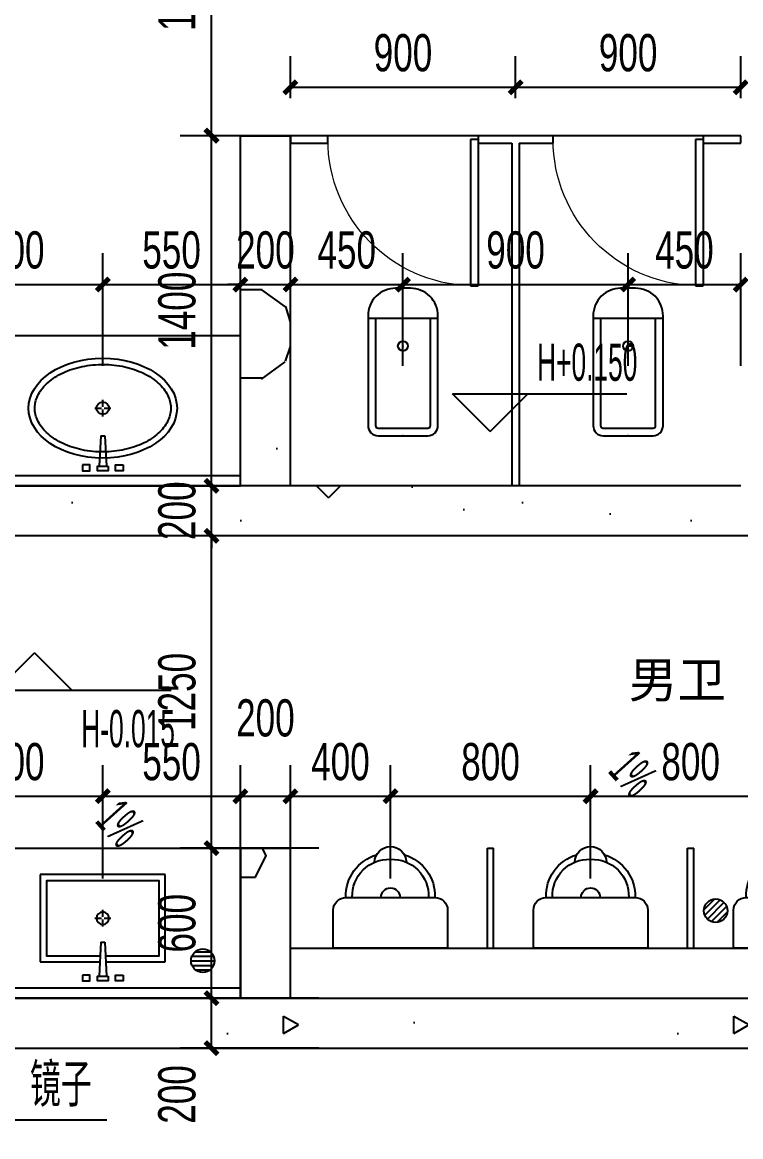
# Model space of a CAD drawing. Extents: x -26219 to 315419, y -160410 to -120810.
# Drawn here: x 280317 to 283189, y -140097 to -135640 of the extents above; entities that cross this region are included whole.
import ezdxf
from ezdxf.xclip import XClip

# ---------------------------------------------------------------- set-up
doc = ezdxf.new("R2010")
doc.units = 0
doc.header["$LTSCALE"] = 1000
doc.header["$MEASUREMENT"] = 0
doc.header["$XCLIPFRAME"] = 0
doc.linetypes.add('104-14# 核心筒$2$DOTE', pattern=[2.42, 2, -0.2, 0.02, -0.2])
for name, color, linetype in [('$0$$0$$0$A-DIM_SYMB', 3, 'Continuous'), ('$0$$0$$0$PUB_TEXT', 7, 'Continuous'), ('01-标注_尺寸', 124, 'Continuous'), ('01-标注_标高', 200, 'Continuous'), ('01-标注_符号', 200, 'Continuous'), ('02-TEXT_标注', 130, 'Continuous'), ('104-13#14# B1核心筒$0$05-填充_天正', 26, 'Continuous'), ('104-13#14# B1核心筒$0$A-E_楼梯', 171, 'Continuous'), ('104-13#14# B1核心筒$0$A_STR-砼墙', 51, 'Continuous'), ('104-14# 核心筒$0$A-I_卫-洁具', 241, 'Continuous'), ('104-14# 核心筒$0$A-I_卫-隔断', 214, 'Continuous'), ('104-14# 核心筒$0$A-TECH_水', 3, 'Continuous'), ('104-14# 核心筒$0$A_STR-砌块墙', 121, 'Continuous'), ('104-14# 核心筒$2$05-填充_天正', 26, 'Continuous'), ('104-14# 核心筒$2$A_AXIS-轴线', 36, '104-14# 核心筒$2$DOTE')]:
    doc.layers.add(name, color=color, linetype=linetype)
doc.layers.add('B1幕墙$0$04-不打印_辅助线', color=165, linetype='Continuous', plot=False)
doc.styles.add('_TCH_DIM', font='ros.shx', dxfattribs={"width": 0.75, "bigfont": 'jd.shx'})
doc.styles.add('_TCH_DIM_T3', font='ros.shx', dxfattribs={"width": 0.705882, "bigfont": 'jd.shx'})
doc.styles.get("Standard").update_dxf_attribs({"font": 'STXIHEI_0.TTF'})
doc.dimstyles.new('_TCH_ARCH&&50', dxfattribs={"dimtxt": 148.75, "dimasz": 50, "dimexe": 125, "dimexo": 150, "dimgap": 63.125, "dimtad": 1, "dimdec": 0, "dimzin": 0, "dimdsep": 46, "dimtxsty": '_TCH_DIM_T3', "dimblk": 'ARCHTICK', "dimcen": 0.09, "dimclrt": 7, "dimazin": 2, "dimtfac": 1, "dimtdec": 0, "dimtix": 1, "dimtmove": 2, "dimatfit": 3, "dimfxl": 0, "dimtolj": 1, "dimtzin": 0, "dimarcsym": 0})
pattern_1 = [(0, (531, -549), (900, 1800), [0, -1800]), (0, (-522, -792), (900, 1800), [0, -1800]), (0, (63, -810), (900, 1800), [0, -1800]), (0, (702, -279), (900, 1800), [0, -1800]), (0, (-45, -900), (900, 1800), [0, -1800]), (0, (882, 855), (900, 1800), [0, -1800]), (0, (333, 711), (900, 1800), [0, -1800]), (0, (621, 486), (900, 1800), [0, -1800]), (0, (-846, 450), (900, 1800), [0, -1800]), (0, (36, 369), (900, 1800), [0, -1800]), (0, (-306, -90), (900, 1800), [0, -1800]), (0, (-288, -765), (900, 1800), [0, -1800]), (0, (387, -837), (900, 1800), [0, -1800]), (0, (882, -45), (900, 1800), [0, -1800]), (0, (-801, -324), (900, 1800), [0, -1800]), (0, (-648, -18), (900, 1800), [0, -1800]), (0, (54, -144), (900, 1800), [0, -1800]), (0, (-198, -405), (900, 1800), [0, -1800]), (0, (-342, 189), (900, 1800), [0, -1800]), (0, (-117, 864), (900, 1800), [0, -1800]), (0, (-729, -702), (900, 1800), [0, -1800]), (0, (261, 495), (900, 1800), [0, -1800]), (0, (-576, 522), (900, 1800), [0, -1800]), (0, (-720, 756), (900, 1800), [0, -1800]), (130.60129, (771.43, 291.43), (-4499.99995, 5400.00002), [79.025, -33111.333]), (18.43495, (642.86, 325.71), (4500, 1800), [81.316, -11302.884]), (90, (642.9, 248.6), (900, 1800), [77.143, -3522.857]), (161.56505, (720, 222.86), (-4500, 1799.9999), [81.316, -11302.884]), (53.1301, (720, 222.86), (900, 1800), [85.714, -8914.285]), (135, (788.6, -694.3), (-900, 1800), [72.73, -5018.438]), (45, (685.7, -694.3), (900, 1800), [72.73, -5018.438]), (135, (737.14, -745.7), (-900, 1800), [72.73, -5018.438]), (45, (737.14, -745.7), (900, 1800), [72.73, -5018.438]), (116.565, (-77.1, 514.3), (-0.0002, 3600), [95.831, -1916.63]), (180, (-120, 600), (-900, 1800), [102.857, -1697.143]), (63.435, (-265.7, 514.3), (8e-06, 3600), [95.831, -1916.63]), (116.565, (-222.9, 428.6), (-0.0002, 3600), [95.831, -1916.63]), (0, (-222.9, 428.6), (900, 1800), [102.857, -1697.143]), (63.435, (-120, 428.6), (8e-06, 3600), [95.831, -1916.63]), (107.10273, (600, -94.286), (-2699.999897, 9000.000015), [116.584, -48848.707]), (143.97263, (565.71, 17.14), (-17099.99978, 12599.99999), [116.584, -24366.06]), (180, (471.4, 85.7), (-900, 1800), [111.43, -1688.57]), (36.02737, (265.71, 17.14), (17099.99987, 12599.99986), [116.584, -24366.06]), (71.56505, (231.43, -85.7), (2700, 9000), [108.42, -11275.778]), (107.10273, (265.714, -197.14), (-2699.999897, 9000.000015), [116.584, -48848.707]), (143.97263, (360, -265.71), (-17099.99978, 12599.99999), [116.584, -24366.06]), (0, (360, -265.7), (900, 1800), [111.43, -1688.57]), (36.02737, (471.43, -265.71), (17099.99987, 12599.99986), [116.584, -24366.06]), (71.56505, (565.71, -197.14), (2700, 9000), [108.42, -11275.778]), (150.25512, (617.14, 745.71), (-2700, 1800), [69.105, -14442.96]), (90, (557.1, 711.4), (900, 1800), [68.57, -3531.428]), (29.74488, (557.14, 711.43), (2700, 1800), [69.105, -14442.96]), (116.565, (197.1, -531.4), (-0.0002, 3600), [95.831, -1916.63]), (168.69007, (154.29, -445.71), (-8100, 1799.99995), [87.412, -18269.056]), (41.185925, (0, -488.57), (22499.999864, 19799.99983), [91.116, -38177.406]), (90, (0, -574.3), (900, 1800), [85.714, -3514.285]), (138.81407, (68.57, -634.286), (-22499.9996, 19800.000126), [91.116, -38177.406]), (16.69924, (68.57, -634.286), (29699.999777, 8999.999906), [89.488, -37495.613]), (60.9454, (154.29, -608.57), (900, 1799.999984), [88.248, -36976.018]), (109.98311, (-557.14, 222.86), (-4500.000017, 12599.999967), [100.326, -42036.592]), (155.556045, (-591.43, 317.14), (-11700.000045, 5399.99989), [103.57, -43395.394]), (24.443955, (-780, 317.14), (11700.000006, 5399.999974), [103.57, -43395.394]), (70.01689, (-814.286, 222.86), (4500.000014, 12599.99997), [100.326, -42036.592]), (109.98311, (-780, 128.57), (-4500.000017, 12599.999967), [100.326, -42036.592]), (160.0169, (-685.71, 94.29), (-4500, 1799.99992), [100.326, -20968.132]), (19.9831, (-685.71, 94.29), (4499.99998, 1800), [100.326, -20968.132]), (70.01689, (-591.43, 128.57), (4500.000014, 12599.99997), [100.326, -42036.592]), (122.00538, (111.43, 60), (-900.00012, 1799.9999), [80.863, -16900.302]), (18.43495, (-8.57, 102.86), (4500, 1800), [81.316, -11302.884]), (90, (-8.6, 25.7), (900, 1800), [77.143, -3522.857]), (161.56505, (68.57, 0), (-4500, 1799.9999), [81.316, -11302.884]), (54.46232, (68.57, 0), (6299.99999, 8999.99999), [73.734, -30894.635]), (116.565, (-411.4, -377.1), (-0.0002, 3600), [95.831, -1916.63]), (180, (-454.3, -291.4), (-900, 1800), [94.286, -1705.714]), (59.03624, (-600, -377.14), (900, 1800), [99.96, -20891.466]), (120.96376, (-548.57, -462.86), (-900.00012, 1799.99992), [99.96, -20891.466]), (0, (-548.6, -462.9), (900, 1800), [94.286, -1705.714]), (63.435, (-454.3, -462.9), (8e-06, 3600), [95.831, -1916.63])]

# ---------------------------------------------------------------- blocks, each defined once
blk = doc.blocks.new('B1幕墙')
at = {"layer": 'B1幕墙$0$04-不打印_辅助线'}
blk.add_lwpolyline([(-19723.4, 110825.4), (-17951.5, 111952.4), (-14731.3, 106889.8), (-10015.2, 109889.5), (-6726.5, 109889.5), (-6726.5, 107689.5), (-6591.5, 107689.5), (-6591.5, 96729.1), (-3286.4, 91533.1), (-3400.3, 91460.7), (-609.5, 87073), (-44109.9, 59403.8), (-49479.8, 60532), (-116340.3, 165647.4), (-95570, 173811.9), (-95423.7, 173439.7), (-115742.4, 165452.7), (-49232.7, 60888.9), (-44187.1, 59828.8), (-1077.3, 87249.5), (-3868.2, 91637.2), (-3501.1, 91870.6)], dxfattribs=at)
blk = doc.blocks.new('104-13#14# B1核心筒')
at = {"layer": '104-13#14# B1核心筒$0$05-填充_天正', "linetype": 'Continuous'}
h = blk.add_hatch(dxfattribs=at)
h.set_pattern_fill('钢筋混凝土', color=256, scale=150, style=0)
h.set_pattern_definition([(45, (0, 0), (-265.16504, 265.16504), []), (50, (0, 0), (1075.8903, -94.1282), [112.5, -1237.5]), (355, (0, 0), (-208.127, 1128.288), [90, -990]), (100.4514, (89.7, -7.8), (867.764, 1034.1593), [95.61, -1051.713]), (46.1842, (0, 300), (1600.862, -248.2785), [168.75, -1856.25]), (96.6356, (133.4, 279.3), (1401.994, 1461.177), [143.415, -1577.57]), (351.1842, (0, 300), (1401.993, 1461.178), [135, -1485]), (21, (150, 225), (895.3606, -603.9283), [112.5, -1237.5]), (326, (150, 225), (364.973, 1087.725), [90, -990]), (71.4514, (224.6, 174.7), (1260.334, 483.796), [95.61, -1051.713]), (37.5, (0, 0), (18.2398, 499.3408), [0, -978, 0, -1005, 0, -993.75]), (7.5, (0, 0), (394.6043, 591.6176), [0, -573, 0, -955.5, 0, -378.75]), (327.5, (-334.5, 0), (800.73365, -33.8323), [0, -375, 0, -1170, 0, -1552.5]), (317.5, (-484.5, 0), (874.7793, 150.1575), [0, -487.5, 0, -777, 0, -1102.5])])
h.paths.add_polyline_path([(203250, -1200), (203250, -800), (170650, -800), (170650, -1200)])
at = {"layer": '104-13#14# B1核心筒$0$A_STR-砼墙', "linetype": 'Continuous'}
for p, q in [((203250, -800), (170650, -800)), ((203250, -1200), (170650, -1200))]:
    blk.add_line(p, q, dxfattribs=at)
at = {"layer": '104-13#14# B1核心筒$0$A-E_楼梯', "rotation": 57.54087654752239}
blk.add_blockref('B1幕墙', (289197.1, 8062.4), dxfattribs=at)
blk = doc.blocks.new('104-14# 核心筒$0$jhat')
for p, q in [((-395, -250), (-395, 250)), ((-395, 250), (-45, 250)), ((-45, 250), (-45, 11.7)), ((-220, 32.3), (-220, 5)), ((-124.8, 8), (11.7, 14.4)), ((-124.8, 8), (-124.8, -8)), ((11.7, 14.4), (11.7, -14.4)), ((-225, 0), (-253.8, 0)), ((-220, -5), (-220, -32.8)), ((-186.7, 0), (-215, 0)), ((-124.8, -8), (11.7, -14.4)), ((-45, -12.4), (-45, -250)), ((-45, -250), (-395, -250))]:
    blk.add_line(p, q)
at = {"color": 8}
blk.add_lwpolyline([(-70, -11.1), (-70, -225), (-370, -225), (-370, 225), (-70, 225), (-70, 10.6)], dxfattribs=at)
for points in [[(7.2, 81.4), (30, 81.4), (30, 51.4), (7.2, 51.4)], [(11.7, -21.4), (30, -21.4), (30, 21.4), (11.7, 21.4)], [(7.2, -81.4), (30, -81.4), (30, -51.4), (7.2, -51.4)]]:
    blk.add_lwpolyline(points, close=True)
at = {"ltscale": 1000, "const_width": 0.84}
blk.add_lwpolyline([(-219.6, 0.1, 1), (-220.4, 0.1, 1)], format="xyb", close=True, dxfattribs=at)
blk.add_circle((-220, 0), 25.2)
blk = doc.blocks.new('104-14# 核心筒$0$$lvtry$00000200')
at = {"color": 0}
for p, q in [((-109.8, -40, 0), (-109.8, -469.7, 0)), ((99.8, -30, 0), (-99.8, -30, 0)), ((109.8, -469.7, 0), (109.8, -40, 0))]:
    blk.add_line(p, q, dxfattribs=at)
at = {"color": 0, "elevation": 0}
blk.add_lwpolyline([(99.8, 0), (-99.8, 0, 0.414214), (-139.8, -40), (-139.8, -479.7, 0.414214), (-29.8, -589.7), (29.8, -589.7, 0.414214), (139.8, -479.7), (139.8, -40, 0.414214)], format="xyb", close=True, dxfattribs=at)
blk.add_lwpolyline([(139.8, -469.7), (-139.8, -469.7)], dxfattribs=at)
at = {"color": 0}
blk.add_circle((0, -358.6, 0), 20, dxfattribs=at)
for centre, start, end in [((-99.8, -40, 0), 90, 180), ((99.8, -40, 0), 0, 90)]:
    blk.add_arc(centre, 10, start, end, dxfattribs=at)
for p in [(0, 0), (0, -358.6, 0)]:
    blk.add_point(p, dxfattribs=at)
blk = doc.blocks.new('104-14# 核心筒$0$hgfasg')
at = {"yscale": -1}
blk.add_blockref('104-14# 核心筒$0$$lvtry$00000200', (0, 200), dxfattribs=at)
blk = doc.blocks.new('104-14# 核心筒$0$A-toilet-F2$0$A-toilet-F3$0$xb')
for p, q in [((177.8, 203.2), (-177.8, 203.2)), ((-228.6, 152.4), (-228.6, 0)), ((228.6, 0), (228.6, 152.4)), ((-228.6, 0), (228.6, 0))]:
    blk.add_line(p, q)
for centre, radius, start, end in [((0, 342.9), 63.5, 1.0707, 178.9293), ((-6.3, 209.5), 171.6, 106.6069, 182.1211), ((6.4, 209.5), 171.6, 357.8789, 73.3931), ((-6.3, 209.5), 146.2, 87.8789, 182.1211), ((6.4, 209.5), 146.2, 357.8789, 92.1211), ((0, 203.2), 38.1, 0, 180), ((-177.8, 152.4), 50.8, 90, 180), ((177.8, 152.4), 50.8, 0, 90)]:
    blk.add_arc(centre, radius, start, end)
blk = doc.blocks.new('104-14# 核心筒$0$meae')
for p, q in [((-215, 0), (-243.8, 0)), ((-210, 5), (-210, 32.8)), ((-176.7, 0), (-205, 0)), ((-99.5, 8), (21.7, 14.4)), ((-99.5, -8), (-99.5, 8)), ((21.7, -14.4), (21.7, 14.4)), ((-210, -32.3), (-210, -5)), ((-99.5, -8), (21.7, -14.4))]:
    blk.add_line(p, q)
for points in [[(17.2, 81.4), (40, 81.4), (40, 51.4), (17.2, 51.4)], [(21.7, 21.4), (40, 21.4), (40, -21.4), (21.7, -21.4)], [(17.2, -81.4), (40, -81.4), (40, -51.4), (17.2, -51.4)]]:
    blk.add_lwpolyline(points, close=True)
at = {"const_width": 0.84}
blk.add_lwpolyline([(-209.6, -0.1, -1), (-210.4, -0.1, -1)], format="xyb", close=True, dxfattribs=at)
blk.add_circle((-210, 0), 25.2)
blk.add_ellipse((-210, 0), major_axis=(0, -296.8), ratio=0.673766)
at = {"color": 8}
blk.add_open_spline([(-210, -271.8), (-201.6, -271.8), (-193.3, -270.9), (-176.6, -267), (-168.2, -264.1), (-151.7, -256.3), (-143.6, -251.4), (-127.7, -239.7), (-119.9, -232.8), (-105, -217.1), (-97.9, -208.3), (-84.5, -189), (-78.3, -178.5), (-66.9, -156.1), (-61.7, -144.2), (-52.7, -119.1), (-48.8, -106), (-42.4, -79), (-39.9, -65.1), (-36.4, -36.9), (-35.4, -22.5), (-34.8, 6.2), (-35.3, 20.7), (-37.7, 49.2), (-39.6, 63.3), (-45, 90.9), (-48.3, 104.3), (-56.4, 130.2), (-61.1, 142.6), (-71.6, 166.1), (-77.5, 177.1), (-90.2, 197.7), (-97, 207.1), (-111.4, 224.2), (-118.9, 231.8), (-134.5, 245.1), (-142.5, 250.8), (-158.9, 260.1), (-167.2, 263.7), (-183.8, 269), (-192.2, 270.7), (-208.9, 272.2), (-217.3, 271.9), (-234, 269.5), (-242.4, 267.4), (-259, 261.1), (-267.2, 256.9), (-283.4, 246.7), (-291.3, 240.5), (-306.7, 226.3), (-314.1, 218.2), (-328.1, 200.2), (-334.7, 190.4), (-346.9, 169), (-352.4, 157.6), (-362.4, 133.5), (-366.8, 120.8), (-374.2, 94.4), (-377.2, 80.8), (-381.8, 52.9), (-383.4, 38.7), (-385.1, 10.1), (-385.2, -4.4), (-383.9, -33.1), (-382.5, -47.4), (-378.3, -75.4), (-375.4, -89.1), (-368.4, -115.7), (-364.2, -128.5), (-354.5, -153), (-349.1, -164.6), (-337.2, -186.3), (-330.7, -196.4), (-316.9, -214.8), (-309.6, -223.2), (-294.4, -237.9), (-286.5, -244.3), (-270.4, -255.1), (-262.2, -259.5), (-245.6, -266.3), (-237.3, -268.8), (-222.6, -271.3), (-216.3, -271.8), (-210, -271.8)], degree=3, knots=[0, 0, 0, 0, 0.154173, 0.154173, 0.308346, 0.308346, 0.462518, 0.462518, 0.616691, 0.616691, 0.770864, 0.770864, 0.925037, 0.925037, 1.07921, 1.07921, 1.233382, 1.233382, 1.387555, 1.387555, 1.541728, 1.541728, 1.695901, 1.695901, 1.850074, 1.850074, 2.004247, 2.004247, 2.158419, 2.158419, 2.312592, 2.312592, 2.466765, 2.466765, 2.620938, 2.620938, 2.775111, 2.775111, 2.929283, 2.929283, 3.083456, 3.083456, 3.237629, 3.237629, 3.391802, 3.391802, 3.545975, 3.545975, 3.700147, 3.700147, 3.85432, 3.85432, 4.008493, 4.008493, 4.162666, 4.162666, 4.316839, 4.316839, 4.471011, 4.471011, 4.625184, 4.625184, 4.779357, 4.779357, 4.93353, 4.93353, 5.087703, 5.087703, 5.241876, 5.241876, 5.396048, 5.396048, 5.550221, 5.550221, 5.704394, 5.704394, 5.858567, 5.858567, 6.01274, 6.01274, 6.166912, 6.166912, 6.283185, 6.283185, 6.283185, 6.283185], dxfattribs=at)
blk = doc.blocks.new('104-14# 核心筒$0$A$C0B6E3E5F')
at = {"layer": '104-14# 核心筒$0$A-I_卫-隔断'}
for p, q in [((-12.5, 0), (-12.5, 400)), ((-12.5, 400), (12.5, 400)), ((12.5, 0), (12.5, 400)), ((-12.5, 0), (12.5, 0))]:
    blk.add_line(p, q, dxfattribs=at)
blk = doc.blocks.new('104-14# 核心筒$0$$DorLib2D$00000001')
for p, q in [((0.45, 0.975), (0.5, 0.975)), ((0.45, 0), (0.45, 0.975)), ((0.5, 0), (0.5, 0.975)), ((0.5, 0), (0.45, 0))]:
    blk.add_line(p, q)
at = {"lineweight": 13}
blk.add_arc((0.475, 0), 0.975, 91.46928, 180, dxfattribs=at)
blk = doc.blocks.new('104-14# 核心筒$0$$TwtSys$00000141')
for p, q in [((-94.2, 7.7), (-10.1, 91.8)), ((-94.2, 7.7), (-10.1, 91.8)), ((-87.2, -35.1), (35.1, 87.2)), ((-87.2, -35.1), (35.1, 87.2)), ((-66.5, -66.5), (66.5, 66.5)), ((-66.5, -66.5), (66.5, 66.5)), ((-32.4, -87.1), (87.6, 32.9)), ((-32.4, -87.1), (87.6, 32.9)), ((11.4, -92.3), (92.3, -11.4)), ((11.4, -92.3), (92.3, -11.4))]:
    blk.add_line(p, q)
blk.add_circle((0, 0), 94)
blk.add_circle((0, 0), 94)
blk = doc.blocks.new('104-14# 核心筒')
at = {"layer": '104-14# 核心筒$2$05-填充_天正'}
h = blk.add_hatch(dxfattribs=at)
h.set_pattern_fill('加气混凝土', color=256, scale=150, style=0)
h.set_pattern_definition(pattern_1)
h.paths.add_polyline_path([(37500, 98783.3), (37600, 98850), (37600, 100250), (37400, 100250), (37400, 98850)])
h = blk.add_hatch(dxfattribs=at)
h.set_pattern_fill('加气混凝土', color=256, scale=150, style=0)
h.set_pattern_definition(pattern_1)
h.paths.add_polyline_path([(37500, 98783.3), (37400, 98850), (35600, 98850), (35533.3, 98750), (35600, 98650), (37500, 98650)])
h = blk.add_hatch(dxfattribs=at)
h.set_pattern_fill('加气混凝土', color=256, scale=150, style=0)
h.set_pattern_definition(pattern_1)
h.paths.add_polyline_path([(39600, 98650), (39400, 98850), (37600, 98850), (37500, 98783.3), (37500, 98650)])
h = blk.add_hatch(dxfattribs=at)
h.set_pattern_fill('加气混凝土', color=256, scale=150, style=0)
h.set_pattern_definition(pattern_1)
h.paths.add_polyline_path([(37500, 96733.3), (37600, 96800), (37600, 97400), (37400, 97400), (37400, 96800)])
h = blk.add_hatch(dxfattribs=at)
h.set_pattern_fill('加气混凝土', color=256, scale=150, style=0)
h.set_pattern_definition(pattern_1)
h.paths.add_polyline_path([(35600, 96800), (35400, 96600), (37500, 96600), (37500, 96733.3), (37400, 96800)])
h = blk.add_hatch(dxfattribs=at)
h.set_pattern_fill('加气混凝土', color=256, scale=150, style=0)
h.set_pattern_definition(pattern_1)
h.paths.add_polyline_path([(41050, 96600), (41050, 96800), (37600, 96800), (37500, 96733.3), (37500, 96600)])
at = {"layer": '104-14# 核心筒$0$A-I_卫-洁具', "ltscale": 0.1}
blk.add_line((37600, 97000), (41050, 97000), dxfattribs=at)
for points in [[(35600, 98850), (37400, 98850), (37400, 99450), (35600, 99450)], [(35600, 98850), (37400, 98850), (37400, 98890), (35600, 98890)], [(37400, 96800), (35600, 96800), (35600, 97400), (37400, 97400)], [(35600, 96800), (37400, 96800), (37400, 96840), (35600, 96840)]]:
    blk.add_lwpolyline(points, close=True, dxfattribs=at)
at = {"layer": '104-14# 核心筒$0$A-I_卫-隔断'}
for p, q in [((37750, 100250), (37600, 100250)), ((37600, 100250), (37600, 100220)), ((38350, 100250), (37750, 100250)), ((37750, 100220), (37750, 100250)), ((38500, 100250), (38350, 100250)), ((38350, 100250), (38350, 100220)), ((38650, 100250), (38500, 100250)), ((39250, 100250), (38650, 100250)), ((38650, 100220), (38650, 100250)), ((39400, 100250), (39250, 100250)), ((39250, 100250), (39250, 100220)), ((39400, 100220), (39400, 100250)), ((37600, 100220), (37750, 100220)), ((38350, 100220), (38485, 100220)), ((38485, 100220), (38485, 98850)), ((38515, 100220), (38650, 100220)), ((38515, 100220), (38515, 98850)), ((39250, 100220), (39400, 100220)), ((38515, 98850), (38485, 98850))]:
    blk.add_line(p, q, dxfattribs=at)
at = {"layer": '104-14# 核心筒$0$A_STR-砌块墙'}
for p, q in [((37400, 98850), (37400, 100250)), ((37400, 100250), (37600, 100250)), ((37600, 98850), (37600, 100250)), ((37400, 98850), (35600, 98850)), ((39400, 98850), (37600, 98850)), ((37500, 98650), (35600, 98650)), ((39600, 98650), (37500, 98650)), ((37400, 96800), (37400, 97400)), ((37400, 97400), (37600, 97400)), ((37600, 96800), (37600, 97400)), ((35600, 96800), (37400, 96800)), ((37600, 96800), (41050, 96800)), ((35400, 96600), (37500, 96600)), ((37500, 96600), (41050, 96600))]:
    blk.add_line(p, q, dxfattribs=at)
at = {"layer": '104-14# 核心筒$2$A_AXIS-轴线'}
blk.add_line((-9370.1, 96800), (120259.9, 96800), dxfattribs=at)
for p in [(38400, 97000), (39200, 97000)]:
    blk.add_blockref('104-14# 核心筒$0$A$C0B6E3E5F', p)
at = {"layer": '104-14# 核心筒$0$A-I_卫-洁具', "ltscale": 0.1, "xscale": -1}
for name, p in [('104-14# 核心筒$0$hgfasg', (38050, 98850)), ('104-14# 核心筒$0$hgfasg', (38950, 98850)), ('104-14# 核心筒$0$A-toilet-F2$0$A-toilet-F3$0$xb', (38000, 97000)), ('104-14# 核心筒$0$A-toilet-F2$0$A-toilet-F3$0$xb', (38800, 97000)), ('104-14# 核心筒$0$A-toilet-F2$0$A-toilet-F3$0$xb', (39600, 97000))]:
    blk.add_blockref(name, p, dxfattribs=at)
at = {"layer": '104-14# 核心筒$0$A-I_卫-洁具', "ltscale": 0.1, "rotation": 270}
blk.add_blockref('104-14# 核心筒$0$meae', (36850, 98950), dxfattribs=at)
at = {"layer": '104-14# 核心筒$0$A-I_卫-洁具', "ltscale": 0.1, "xscale": -1, "rotation": 90}
blk.add_blockref('104-14# 核心筒$0$jhat', (36850, 96900), dxfattribs=at)
at = {"layer": '104-14# 核心筒$0$A-I_卫-隔断', "xscale": -600, "yscale": 600, "zscale": 30, "rotation": 180}
for p in [(38050, 100235), (38950, 100235)]:
    blk.add_blockref('104-14# 核心筒$0$$DorLib2D$00000001', p, dxfattribs=at)
at = {"layer": '104-14# 核心筒$0$A-TECH_水', "xscale": 0.5, "yscale": 0.5, "zscale": 0.5}
blk.add_blockref('104-14# 核心筒$0$$TwtSys$00000141', (39300, 97150), dxfattribs=at)
at = {"layer": '104-14# 核心筒$0$A-TECH_水', "xscale": 0.5, "yscale": 0.5, "zscale": 0.5, "rotation": 315}
blk.add_blockref('104-14# 核心筒$0$$TwtSys$00000141', (37249.8, 96950), dxfattribs=at)
blk = doc.blocks.new('_ArchTick')
at = {"color": 0, "linetype": 'ByBlock', "const_width": 0.4}
blk.add_lwpolyline([(-0.5, -0.5), (0.5, 0.5)], dxfattribs=at)
blk = doc.blocks.new('*D1601')
at = {"layer": '01-标注_尺寸', "color": 0, "lineweight": -2, "transparency": 16777216}
for p, q in [((279938.7, -137014), (279938.7, -136563.9)), ((280638.7, -137014), (280638.7, -136563.9)), ((279938.7, -136688.9), (280638.7, -136688.9))]:
    blk.add_line(p, q, dxfattribs=at)
at = {"layer": 'Defpoints', "color": 0, "transparency": 16777216}
for p in [(280638.7, -136688.9), (279938.7, -137164), (280638.7, -137164)]:
    blk.add_point(p, dxfattribs=at)
at = {"layer": '01-标注_尺寸', "color": 0, "lineweight": -2, "transparency": 16777216, "xscale": 50, "yscale": 50, "zscale": 50, "rotation": 180}
blk.add_blockref('_ArchTick', (279938.7, -136688.9), dxfattribs=at)
at = {"layer": '01-标注_尺寸', "color": 0, "lineweight": -2, "transparency": 16777216, "xscale": 50, "yscale": 50, "zscale": 50}
blk.add_blockref('_ArchTick', (280638.7, -136688.9), dxfattribs=at)
at = {"layer": '01-标注_尺寸', "color": 7, "transparency": 16777216, "insert": (280288.7, -136551.4), "char_height": 148.75, "attachment_point": 5, "style": '_TCH_DIM_T3'}
blk.add_mtext('\\A1;700', dxfattribs=at)
blk = doc.blocks.new('*D1602')
at = {"layer": '01-标注_尺寸', "color": 0, "lineweight": -2, "transparency": 16777216}
for p, q in [((280638.7, -137014), (280638.7, -136563.9)), ((281188.7, -137014), (281188.7, -136563.9)), ((280638.7, -136688.9), (281188.7, -136688.9))]:
    blk.add_line(p, q, dxfattribs=at)
at = {"layer": 'Defpoints', "color": 0, "transparency": 16777216}
for p in [(281188.7, -136688.9), (280638.7, -137164), (281188.7, -137164)]:
    blk.add_point(p, dxfattribs=at)
at = {"layer": '01-标注_尺寸', "color": 0, "lineweight": -2, "transparency": 16777216, "xscale": 50, "yscale": 50, "zscale": 50, "rotation": 180}
blk.add_blockref('_ArchTick', (280638.7, -136688.9), dxfattribs=at)
at = {"layer": '01-标注_尺寸', "color": 0, "lineweight": -2, "transparency": 16777216, "xscale": 50, "yscale": 50, "zscale": 50}
blk.add_blockref('_ArchTick', (281188.7, -136688.9), dxfattribs=at)
at = {"layer": '01-标注_尺寸', "color": 7, "transparency": 16777216, "insert": (280913.7, -136551.4), "char_height": 148.75, "attachment_point": 5, "style": '_TCH_DIM_T3'}
blk.add_mtext('\\A1;550', dxfattribs=at)
blk = doc.blocks.new('*D1603')
at = {"layer": '01-标注_尺寸', "color": 0, "lineweight": -2, "transparency": 16777216}
for p, q in [((281188.7, -137014), (281188.7, -136563.9)), ((281388.7, -137014), (281388.7, -136563.9)), ((281188.7, -136688.9), (281138.7, -136688.9)), ((281188.7, -136688.9), (281388.7, -136688.9)), ((281388.7, -136688.9), (281438.7, -136688.9))]:
    blk.add_line(p, q, dxfattribs=at)
at = {"layer": 'Defpoints', "color": 0, "transparency": 16777216}
for p in [(281388.7, -136688.9), (281188.7, -137164), (281388.7, -137164)]:
    blk.add_point(p, dxfattribs=at)
at = {"layer": '01-标注_尺寸', "color": 0, "lineweight": -2, "transparency": 16777216, "xscale": 50, "yscale": 50, "zscale": 50}
blk.add_blockref('_ArchTick', (281188.7, -136688.9), dxfattribs=at)
at = {"layer": '01-标注_尺寸', "color": 0, "lineweight": -2, "transparency": 16777216, "xscale": 50, "yscale": 50, "zscale": 50, "rotation": 180}
blk.add_blockref('_ArchTick', (281388.7, -136688.9), dxfattribs=at)
at = {"layer": '01-标注_尺寸', "color": 7, "transparency": 16777216, "insert": (281288.7, -136551.4), "char_height": 148.75, "attachment_point": 5, "style": '_TCH_DIM_T3'}
blk.add_mtext('\\A1;200', dxfattribs=at)
blk = doc.blocks.new('*D1604')
at = {"layer": '01-标注_尺寸', "color": 0, "lineweight": -2, "transparency": 16777216}
for p, q in [((281388.7, -137014), (281388.7, -136563.9)), ((281838.7, -137014), (281838.7, -136563.9)), ((281388.7, -136688.9), (281838.7, -136688.9))]:
    blk.add_line(p, q, dxfattribs=at)
at = {"layer": 'Defpoints', "color": 0, "transparency": 16777216}
for p in [(281838.7, -136688.9), (281388.7, -137164), (281838.7, -137164)]:
    blk.add_point(p, dxfattribs=at)
at = {"layer": '01-标注_尺寸', "color": 0, "lineweight": -2, "transparency": 16777216, "xscale": 50, "yscale": 50, "zscale": 50, "rotation": 180}
blk.add_blockref('_ArchTick', (281388.7, -136688.9), dxfattribs=at)
at = {"layer": '01-标注_尺寸', "color": 0, "lineweight": -2, "transparency": 16777216, "xscale": 50, "yscale": 50, "zscale": 50}
blk.add_blockref('_ArchTick', (281838.7, -136688.9), dxfattribs=at)
at = {"layer": '01-标注_尺寸', "color": 7, "transparency": 16777216, "insert": (281613.7, -136551.4), "char_height": 148.75, "attachment_point": 5, "style": '_TCH_DIM_T3'}
blk.add_mtext('\\A1;450', dxfattribs=at)
blk = doc.blocks.new('*D1605')
at = {"layer": '01-标注_尺寸', "color": 0, "lineweight": -2, "transparency": 16777216}
for p, q in [((281838.7, -137014), (281838.7, -136563.9)), ((282738.7, -137014), (282738.7, -136563.9)), ((281838.7, -136688.9), (282738.7, -136688.9))]:
    blk.add_line(p, q, dxfattribs=at)
at = {"layer": 'Defpoints', "color": 0, "transparency": 16777216}
for p in [(282738.7, -136688.9), (281838.7, -137164), (282738.7, -137164)]:
    blk.add_point(p, dxfattribs=at)
at = {"layer": '01-标注_尺寸', "color": 0, "lineweight": -2, "transparency": 16777216, "xscale": 50, "yscale": 50, "zscale": 50, "rotation": 180}
blk.add_blockref('_ArchTick', (281838.7, -136688.9), dxfattribs=at)
at = {"layer": '01-标注_尺寸', "color": 0, "lineweight": -2, "transparency": 16777216, "xscale": 50, "yscale": 50, "zscale": 50}
blk.add_blockref('_ArchTick', (282738.7, -136688.9), dxfattribs=at)
at = {"layer": '01-标注_尺寸', "color": 7, "transparency": 16777216, "insert": (282288.7, -136551.4), "char_height": 148.75, "attachment_point": 5, "style": '_TCH_DIM_T3'}
blk.add_mtext('\\A1;900', dxfattribs=at)
blk = doc.blocks.new('*D1606')
at = {"layer": '01-标注_尺寸', "color": 0, "lineweight": -2, "transparency": 16777216}
for p, q in [((282738.7, -137014), (282738.7, -136563.9)), ((283188.7, -137014), (283188.7, -136563.9)), ((282738.7, -136688.9), (283188.7, -136688.9))]:
    blk.add_line(p, q, dxfattribs=at)
at = {"layer": 'Defpoints', "color": 0, "transparency": 16777216}
for p in [(283188.7, -136688.9), (282738.7, -137164), (283188.7, -137164)]:
    blk.add_point(p, dxfattribs=at)
at = {"layer": '01-标注_尺寸', "color": 0, "lineweight": -2, "transparency": 16777216, "xscale": 50, "yscale": 50, "zscale": 50, "rotation": 180}
blk.add_blockref('_ArchTick', (282738.7, -136688.9), dxfattribs=at)
at = {"layer": '01-标注_尺寸', "color": 0, "lineweight": -2, "transparency": 16777216, "xscale": 50, "yscale": 50, "zscale": 50}
blk.add_blockref('_ArchTick', (283188.7, -136688.9), dxfattribs=at)
at = {"layer": '01-标注_尺寸', "color": 7, "transparency": 16777216, "insert": (282963.7, -136551.4), "char_height": 148.75, "attachment_point": 5, "style": '_TCH_DIM_T3'}
blk.add_mtext('\\A1;450', dxfattribs=at)
blk = doc.blocks.new('*D1644')
at = {"layer": '01-标注_尺寸', "color": 0, "lineweight": -2, "transparency": 16777216}
for p, q in [((281502.2, -134943.4), (280948.2, -134943.4)), ((281073.2, -136093.4), (281073.2, -134943.4)), ((281502.2, -136093.4), (280948.2, -136093.4))]:
    blk.add_line(p, q, dxfattribs=at)
at = {"layer": 'Defpoints', "color": 0, "transparency": 16777216}
for p in [(281073.2, -134943.4), (281652.2, -134943.4), (281652.2, -136093.4)]:
    blk.add_point(p, dxfattribs=at)
at = {"layer": '01-标注_尺寸', "color": 0, "lineweight": -2, "transparency": 16777216, "xscale": 50, "yscale": 50, "zscale": 50}
for p, rotation in [((281073.2, -134943.4), 90), ((281073.2, -136093.4), 270)]:
    blk.add_blockref('_ArchTick', p, dxfattribs=dict(at, rotation=rotation))
at = {"layer": '01-标注_尺寸', "color": 7, "transparency": 16777216, "insert": (280935.7, -135518.4), "char_height": 148.75, "attachment_point": 5, "rotation": 90, "style": '_TCH_DIM_T3'}
blk.add_mtext('\\A1;1150', dxfattribs=at)
blk = doc.blocks.new('*D1645')
at = {"layer": '01-标注_尺寸', "color": 0, "lineweight": -2, "transparency": 16777216}
for p, q in [((281502.2, -136093.4), (280948.2, -136093.4)), ((281073.2, -137493.4), (281073.2, -136093.4)), ((281502.2, -137493.4), (280948.2, -137493.4))]:
    blk.add_line(p, q, dxfattribs=at)
at = {"layer": 'Defpoints', "color": 0, "transparency": 16777216}
for p in [(281073.2, -136093.4), (281652.2, -136093.4), (281652.2, -137493.4)]:
    blk.add_point(p, dxfattribs=at)
at = {"layer": '01-标注_尺寸', "color": 0, "lineweight": -2, "transparency": 16777216, "xscale": 50, "yscale": 50, "zscale": 50}
for p, rotation in [((281073.2, -136093.4), 90), ((281073.2, -137493.4), 270)]:
    blk.add_blockref('_ArchTick', p, dxfattribs=dict(at, rotation=rotation))
at = {"layer": '01-标注_尺寸', "color": 7, "transparency": 16777216, "insert": (280935.7, -136793.4), "char_height": 148.75, "attachment_point": 5, "rotation": 90, "style": '_TCH_DIM_T3'}
blk.add_mtext('\\A1;1400', dxfattribs=at)
blk = doc.blocks.new('*D1646')
at = {"layer": '01-标注_尺寸', "color": 0, "lineweight": -2, "transparency": 16777216}
for p, q in [((281073.2, -137493.4), (281073.2, -137443.4)), ((281502.2, -137493.4), (280948.2, -137493.4)), ((281073.2, -137693.4), (281073.2, -137493.4)), ((281502.2, -137693.4), (280948.2, -137693.4)), ((281073.2, -137693.4), (281073.2, -137743.4))]:
    blk.add_line(p, q, dxfattribs=at)
at = {"layer": 'Defpoints', "color": 0, "transparency": 16777216}
for p in [(281073.2, -137493.4), (281652.2, -137493.4), (281652.2, -137693.4)]:
    blk.add_point(p, dxfattribs=at)
at = {"layer": '01-标注_尺寸', "color": 0, "lineweight": -2, "transparency": 16777216, "xscale": 50, "yscale": 50, "zscale": 50}
for p, rotation in [((281073.2, -137493.4), 270), ((281073.2, -137693.4), 90)]:
    blk.add_blockref('_ArchTick', p, dxfattribs=dict(at, rotation=rotation))
at = {"layer": '01-标注_尺寸', "color": 7, "transparency": 16777216, "insert": (280935.7, -137593.4), "char_height": 148.75, "attachment_point": 5, "rotation": 90, "style": '_TCH_DIM_T3'}
blk.add_mtext('\\A1;200', dxfattribs=at)
blk = doc.blocks.new('*D1647')
at = {"layer": '01-标注_尺寸', "color": 0, "lineweight": -2, "transparency": 16777216}
for p, q in [((281502.2, -137693.4), (280948.2, -137693.4)), ((281073.2, -138943.4), (281073.2, -137693.4)), ((281502.2, -138943.4), (280948.2, -138943.4))]:
    blk.add_line(p, q, dxfattribs=at)
at = {"layer": 'Defpoints', "color": 0, "transparency": 16777216}
for p in [(281073.2, -137693.4), (281652.2, -137693.4), (281652.2, -138943.4)]:
    blk.add_point(p, dxfattribs=at)
at = {"layer": '01-标注_尺寸', "color": 0, "lineweight": -2, "transparency": 16777216, "xscale": 50, "yscale": 50, "zscale": 50}
for p, rotation in [((281073.2, -137693.4), 90), ((281073.2, -138943.4), 270)]:
    blk.add_blockref('_ArchTick', p, dxfattribs=dict(at, rotation=rotation))
at = {"layer": '01-标注_尺寸', "color": 7, "transparency": 16777216, "insert": (280935.7, -138318.4), "char_height": 148.75, "attachment_point": 5, "rotation": 90, "style": '_TCH_DIM_T3'}
blk.add_mtext('\\A1;1250', dxfattribs=at)
blk = doc.blocks.new('*D1648')
at = {"layer": '01-标注_尺寸', "color": 0, "lineweight": -2, "transparency": 16777216}
for p, q in [((281502.2, -138943.4), (280948.2, -138943.4)), ((281073.2, -139543.4), (281073.2, -138943.4)), ((281502.2, -139543.4), (280948.2, -139543.4))]:
    blk.add_line(p, q, dxfattribs=at)
at = {"layer": 'Defpoints', "color": 0, "transparency": 16777216}
for p in [(281073.2, -138943.4), (281652.2, -138943.4), (281652.2, -139543.4)]:
    blk.add_point(p, dxfattribs=at)
at = {"layer": '01-标注_尺寸', "color": 0, "lineweight": -2, "transparency": 16777216, "xscale": 50, "yscale": 50, "zscale": 50}
for p, rotation in [((281073.2, -138943.4), 90), ((281073.2, -139543.4), 270)]:
    blk.add_blockref('_ArchTick', p, dxfattribs=dict(at, rotation=rotation))
at = {"layer": '01-标注_尺寸', "color": 7, "transparency": 16777216, "insert": (280935.7, -139243.4), "char_height": 148.75, "attachment_point": 5, "rotation": 90, "style": '_TCH_DIM_T3'}
blk.add_mtext('\\A1;600', dxfattribs=at)
blk = doc.blocks.new('*D1649')
at = {"layer": '01-标注_尺寸', "color": 0, "lineweight": -2, "transparency": 16777216}
for p, q in [((281502.2, -139543.4), (280948.2, -139543.4)), ((281073.2, -139743.4), (281073.2, -139543.4)), ((281502.2, -139743.4), (280948.2, -139743.4))]:
    blk.add_line(p, q, dxfattribs=at)
at = {"layer": 'Defpoints', "color": 0, "transparency": 16777216}
for p in [(281073.2, -139543.4), (281652.2, -139543.4), (281652.2, -139743.4)]:
    blk.add_point(p, dxfattribs=at)
at = {"layer": '01-标注_尺寸', "color": 0, "lineweight": -2, "transparency": 16777216, "xscale": 50, "yscale": 50, "zscale": 50}
for p, rotation in [((281073.2, -139543.4), 90), ((281073.2, -139743.4), 270)]:
    blk.add_blockref('_ArchTick', p, dxfattribs=dict(at, rotation=rotation))
at = {"layer": '01-标注_尺寸', "color": 7, "transparency": 16777216, "insert": (280935.7, -139928.4), "char_height": 148.75, "attachment_point": 5, "rotation": 90, "style": '_TCH_DIM_T3'}
blk.add_mtext('\\A1;200', dxfattribs=at)
blk = doc.blocks.new('*D1662')
at = {"layer": '01-标注_尺寸', "color": 0, "lineweight": -2, "transparency": 16777216}
for p, q in [((282288.7, -135943.4), (282288.7, -135775)), ((283188.7, -135943.4), (283188.7, -135775)), ((282288.7, -135900), (283188.7, -135900))]:
    blk.add_line(p, q, dxfattribs=at)
at = {"layer": 'Defpoints', "color": 0, "transparency": 16777216}
for p in [(283188.7, -135900), (282288.7, -136093.4), (283188.7, -136093.4)]:
    blk.add_point(p, dxfattribs=at)
at = {"layer": '01-标注_尺寸', "color": 0, "lineweight": -2, "transparency": 16777216, "xscale": 50, "yscale": 50, "zscale": 50, "rotation": 180}
blk.add_blockref('_ArchTick', (282288.7, -135900), dxfattribs=at)
at = {"layer": '01-标注_尺寸', "color": 0, "lineweight": -2, "transparency": 16777216, "xscale": 50, "yscale": 50, "zscale": 50}
blk.add_blockref('_ArchTick', (283188.7, -135900), dxfattribs=at)
at = {"layer": '01-标注_尺寸', "color": 7, "transparency": 16777216, "insert": (282738.7, -135762.5), "char_height": 148.75, "attachment_point": 5, "style": '_TCH_DIM_T3'}
blk.add_mtext('\\A1;900', dxfattribs=at)
blk = doc.blocks.new('*D1663')
at = {"layer": '01-标注_尺寸', "color": 0, "lineweight": -2, "transparency": 16777216}
for p, q in [((281388.7, -135943.4), (281388.7, -135775)), ((282288.7, -135943.4), (282288.7, -135775)), ((281388.7, -135900), (282288.7, -135900))]:
    blk.add_line(p, q, dxfattribs=at)
at = {"layer": 'Defpoints', "color": 0, "transparency": 16777216}
for p in [(282288.7, -135900), (281388.7, -136093.4), (282288.7, -136093.4)]:
    blk.add_point(p, dxfattribs=at)
at = {"layer": '01-标注_尺寸', "color": 0, "lineweight": -2, "transparency": 16777216, "xscale": 50, "yscale": 50, "zscale": 50, "rotation": 180}
blk.add_blockref('_ArchTick', (281388.7, -135900), dxfattribs=at)
at = {"layer": '01-标注_尺寸', "color": 0, "lineweight": -2, "transparency": 16777216, "xscale": 50, "yscale": 50, "zscale": 50}
blk.add_blockref('_ArchTick', (282288.7, -135900), dxfattribs=at)
at = {"layer": '01-标注_尺寸', "color": 7, "transparency": 16777216, "insert": (281838.7, -135762.5), "char_height": 148.75, "attachment_point": 5, "style": '_TCH_DIM_T3'}
blk.add_mtext('\\A1;900', dxfattribs=at)
blk = doc.blocks.new('*D1667')
at = {"layer": '01-标注_尺寸', "color": 0, "lineweight": -2, "transparency": 16777216}
for p, q in [((279938.7, -139064.7), (279938.7, -138610.6)), ((280638.7, -139064.7), (280638.7, -138610.6)), ((279938.7, -138735.6), (280638.7, -138735.6))]:
    blk.add_line(p, q, dxfattribs=at)
at = {"layer": 'Defpoints', "color": 0, "transparency": 16777216}
for p in [(280638.7, -138735.6), (279938.7, -139214.7), (280638.7, -139214.7)]:
    blk.add_point(p, dxfattribs=at)
at = {"layer": '01-标注_尺寸', "color": 0, "lineweight": -2, "transparency": 16777216, "xscale": 50, "yscale": 50, "zscale": 50, "rotation": 180}
blk.add_blockref('_ArchTick', (279938.7, -138735.6), dxfattribs=at)
at = {"layer": '01-标注_尺寸', "color": 0, "lineweight": -2, "transparency": 16777216, "xscale": 50, "yscale": 50, "zscale": 50}
blk.add_blockref('_ArchTick', (280638.7, -138735.6), dxfattribs=at)
at = {"layer": '01-标注_尺寸', "color": 7, "transparency": 16777216, "insert": (280288.7, -138598.1), "char_height": 148.75, "attachment_point": 5, "style": '_TCH_DIM_T3'}
blk.add_mtext('\\A1;700', dxfattribs=at)
blk = doc.blocks.new('*D1668')
at = {"layer": '01-标注_尺寸', "color": 0, "lineweight": -2, "transparency": 16777216}
for p, q in [((280638.7, -139064.7), (280638.7, -138610.6)), ((281188.7, -139064.7), (281188.7, -138610.6)), ((280638.7, -138735.6), (281188.7, -138735.6))]:
    blk.add_line(p, q, dxfattribs=at)
at = {"layer": 'Defpoints', "color": 0, "transparency": 16777216}
for p in [(281188.7, -138735.6), (280638.7, -139214.7), (281188.7, -139214.7)]:
    blk.add_point(p, dxfattribs=at)
at = {"layer": '01-标注_尺寸', "color": 0, "lineweight": -2, "transparency": 16777216, "xscale": 50, "yscale": 50, "zscale": 50, "rotation": 180}
blk.add_blockref('_ArchTick', (280638.7, -138735.6), dxfattribs=at)
at = {"layer": '01-标注_尺寸', "color": 0, "lineweight": -2, "transparency": 16777216, "xscale": 50, "yscale": 50, "zscale": 50}
blk.add_blockref('_ArchTick', (281188.7, -138735.6), dxfattribs=at)
at = {"layer": '01-标注_尺寸', "color": 7, "transparency": 16777216, "insert": (280913.7, -138598.1), "char_height": 148.75, "attachment_point": 5, "style": '_TCH_DIM_T3'}
blk.add_mtext('\\A1;550', dxfattribs=at)
blk = doc.blocks.new('*D1669')
at = {"layer": '01-标注_尺寸', "color": 0, "lineweight": -2, "transparency": 16777216}
for p, q in [((281188.7, -139064.7), (281188.7, -138610.6)), ((281388.7, -139064.7), (281388.7, -138610.6)), ((281188.7, -138735.6), (281388.7, -138735.6))]:
    blk.add_line(p, q, dxfattribs=at)
at = {"layer": 'Defpoints', "color": 0, "transparency": 16777216}
for p in [(281388.7, -138735.6), (281188.7, -139214.7), (281388.7, -139214.7)]:
    blk.add_point(p, dxfattribs=at)
at = {"layer": '01-标注_尺寸', "color": 0, "lineweight": -2, "transparency": 16777216, "xscale": 50, "yscale": 50, "zscale": 50, "rotation": 180}
blk.add_blockref('_ArchTick', (281188.7, -138735.6), dxfattribs=at)
at = {"layer": '01-标注_尺寸', "color": 0, "lineweight": -2, "transparency": 16777216, "xscale": 50, "yscale": 50, "zscale": 50}
blk.add_blockref('_ArchTick', (281388.7, -138735.6), dxfattribs=at)
at = {"layer": '01-标注_尺寸', "color": 7, "transparency": 16777216, "insert": (281288.7, -138423.1), "char_height": 148.75, "attachment_point": 5, "style": '_TCH_DIM_T3'}
blk.add_mtext('\\A1;200', dxfattribs=at)
blk = doc.blocks.new('*D1670')
at = {"layer": '01-标注_尺寸', "color": 0, "lineweight": -2, "transparency": 16777216}
for p, q in [((281388.7, -139064.7), (281388.7, -138610.6)), ((281788.7, -139064.7), (281788.7, -138610.6)), ((281388.7, -138735.6), (281788.7, -138735.6))]:
    blk.add_line(p, q, dxfattribs=at)
at = {"layer": 'Defpoints', "color": 0, "transparency": 16777216}
for p in [(281788.7, -138735.6), (281388.7, -139214.7), (281788.7, -139214.7)]:
    blk.add_point(p, dxfattribs=at)
at = {"layer": '01-标注_尺寸', "color": 0, "lineweight": -2, "transparency": 16777216, "xscale": 50, "yscale": 50, "zscale": 50, "rotation": 180}
blk.add_blockref('_ArchTick', (281388.7, -138735.6), dxfattribs=at)
at = {"layer": '01-标注_尺寸', "color": 0, "lineweight": -2, "transparency": 16777216, "xscale": 50, "yscale": 50, "zscale": 50}
blk.add_blockref('_ArchTick', (281788.7, -138735.6), dxfattribs=at)
at = {"layer": '01-标注_尺寸', "color": 7, "transparency": 16777216, "insert": (281588.7, -138598.1), "char_height": 148.75, "attachment_point": 5, "style": '_TCH_DIM_T3'}
blk.add_mtext('\\A1;400', dxfattribs=at)
blk = doc.blocks.new('*D1671')
at = {"layer": '01-标注_尺寸', "color": 0, "lineweight": -2, "transparency": 16777216}
for p, q in [((281788.7, -139064.7), (281788.7, -138610.6)), ((282588.7, -139064.7), (282588.7, -138610.6)), ((281788.7, -138735.6), (282588.7, -138735.6))]:
    blk.add_line(p, q, dxfattribs=at)
at = {"layer": 'Defpoints', "color": 0, "transparency": 16777216}
for p in [(282588.7, -138735.6), (281788.7, -139214.7), (282588.7, -139214.7)]:
    blk.add_point(p, dxfattribs=at)
at = {"layer": '01-标注_尺寸', "color": 0, "lineweight": -2, "transparency": 16777216, "xscale": 50, "yscale": 50, "zscale": 50, "rotation": 180}
blk.add_blockref('_ArchTick', (281788.7, -138735.6), dxfattribs=at)
at = {"layer": '01-标注_尺寸', "color": 0, "lineweight": -2, "transparency": 16777216, "xscale": 50, "yscale": 50, "zscale": 50}
blk.add_blockref('_ArchTick', (282588.7, -138735.6), dxfattribs=at)
at = {"layer": '01-标注_尺寸', "color": 7, "transparency": 16777216, "insert": (282188.7, -138598.1), "char_height": 148.75, "attachment_point": 5, "style": '_TCH_DIM_T3'}
blk.add_mtext('\\A1;800', dxfattribs=at)
blk = doc.blocks.new('*D1672')
at = {"layer": '01-标注_尺寸', "color": 0, "lineweight": -2, "transparency": 16777216}
for p, q in [((282588.7, -139064.7), (282588.7, -138610.6)), ((283388.7, -139064.7), (283388.7, -138610.6)), ((282588.7, -138735.6), (283388.7, -138735.6))]:
    blk.add_line(p, q, dxfattribs=at)
at = {"layer": 'Defpoints', "color": 0, "transparency": 16777216}
for p in [(283388.7, -138735.6), (282588.7, -139214.7), (283388.7, -139214.7)]:
    blk.add_point(p, dxfattribs=at)
at = {"layer": '01-标注_尺寸', "color": 0, "lineweight": -2, "transparency": 16777216, "xscale": 50, "yscale": 50, "zscale": 50, "rotation": 180}
blk.add_blockref('_ArchTick', (282588.7, -138735.6), dxfattribs=at)
at = {"layer": '01-标注_尺寸', "color": 0, "lineweight": -2, "transparency": 16777216, "xscale": 50, "yscale": 50, "zscale": 50}
blk.add_blockref('_ArchTick', (283388.7, -138735.6), dxfattribs=at)
at = {"layer": '01-标注_尺寸', "color": 7, "transparency": 16777216, "insert": (282988.7, -138598.1), "char_height": 148.75, "attachment_point": 5, "style": '_TCH_DIM_T3'}
blk.add_mtext('\\A1;800', dxfattribs=at)

msp = doc.modelspace()

# ---------------------------------------------------------------- linework, layer by layer
at = {"layer": '$0$$0$$0$A-DIM_SYMB'}
for points in [[(282510.3, -138555.9, 0, 0, 0), (282679.6, -138744.1, 40, 0, 0), (282780, -138855.6, 0, 0, 0)], [(280460.1, -138755.9, 0, 0, 0), (280629.4, -138944.1, 40, 0, 0), (280729.8, -139055.6, 0, 0, 0)]]:
    msp.add_lwpolyline(points, format="xyseb", dxfattribs=at)
at = {"layer": '01-标注_标高'}
for p, q in [((282187.3, -137276.3), (282037.3, -137126.3)), ((282037.3, -137126.3), (282733.6, -137126.3)), ((282187.3, -137276.3), (282337.3, -137126.3)), ((280365.2, -138161.9), (280215.2, -138311.9)), ((280365.2, -138161.9), (280515.2, -138311.9)), ((280215.2, -138311.9), (280911.5, -138311.9))]:
    msp.add_line(p, q, dxfattribs=at)
at = {"layer": '01-标注_符号'}
msp.add_line((280271.9, -140029.5), (280654.2, -140029.5), dxfattribs=at)

# ---------------------------------------------------------------- block references
ref = msp.add_blockref('104-13#14# B1核心筒', (83110.6, -136819.8))
XClip(ref).set_block_clipping_path([(166599.9946633652, -1823.14907876), (171999.9946633652, 8745.6171003908)])
ref = msp.add_blockref('104-14# 核心筒', (243788.7, -236343.4))
XClip(ref).set_block_clipping_path([(32000, 95800), (42400, 107298.7390783391)])

# ---------------------------------------------------------------- texts
at = {"layer": '$0$$0$$0$PUB_TEXT', "style": '_TCH_DIM', "width": 0.529412}
for p in [(282653.4, -138636.5), (280603.2, -138836.5)]:
    msp.add_text('1%', height=148.75, rotation=311.9768, dxfattribs=at).set_placement(p)
at = {"layer": '02-TEXT_标注', "style": '_TCH_DIM'}
for s, height, width, p in [('H+0.150', 148.75, 0.529412, (282374.7, -137073.8)), ('H-0.015', 148.75, 0.529412, (280552.6, -138539.4)), ('镜子', 173.64, 0.75, (280347.3, -139977))]:
    msp.add_text(s, height=height, dxfattribs=dict(at, width=width)).set_placement(p)
at = {"layer": '02-TEXT_标注'}
msp.add_text('男卫', height=142.71, dxfattribs=at).set_placement((282741.1, -138341.4))

# ---------------------------------------------------------------- dimensions: what is measured, and where the dimension line sits
at = {"layer": '01-标注_尺寸'}
for p1, p2, distance, picture, middle in [((281652.2, -136093.4), (281652.2, -134943.4), 579, '*D1644', (280935.7, -135518.4)), ((281388.7, -136093.4), (282288.7, -136093.4), 193.4, '*D1663', (281838.7, -135762.5)), ((282288.7, -136093.4), (283188.7, -136093.4), 193.4, '*D1662', (282738.7, -135762.5)), ((281652.2, -137493.4), (281652.2, -136093.4), 579, '*D1645', (280935.7, -136793.4)), ((279938.7, -137164), (280638.7, -137164), 475.1, '*D1601', (280288.7, -136551.4)), ((280638.7, -137164), (281188.7, -137164), 475.1, '*D1602', (280913.7, -136551.4)), ((281188.7, -137164), (281388.7, -137164), 475.1, '*D1603', (281288.7, -136551.4)), ((281388.7, -137164), (281838.7, -137164), 475.1, '*D1604', (281613.7, -136551.4)), ((281838.7, -137164), (282738.7, -137164), 475.1, '*D1605', (282288.7, -136551.4)), ((282738.7, -137164), (283188.7, -137164), 475.1, '*D1606', (282963.7, -136551.4)), ((281652.2, -137693.4), (281652.2, -137493.4), 579, '*D1646', (280935.7, -137593.4)), ((281652.2, -138943.4), (281652.2, -137693.4), 579, '*D1647', (280935.7, -138318.4)), ((279938.7, -139214.7), (280638.7, -139214.7), 479, '*D1667', (280288.7, -138598.1)), ((280638.7, -139214.7), (281188.7, -139214.7), 479, '*D1668', (280913.7, -138598.1)), ((281388.7, -139214.7), (281788.7, -139214.7), 479, '*D1670', (281588.7, -138598.1)), ((281788.7, -139214.7), (282588.7, -139214.7), 479, '*D1671', (282188.7, -138598.1)), ((282588.7, -139214.7), (283388.7, -139214.7), 479, '*D1672', (282988.7, -138598.1)), ((281652.2, -139543.4), (281652.2, -138943.4), 579, '*D1648', (280935.7, -139243.4))]:
    dim = msp.add_aligned_dim(p1=p1, p2=p2, distance=distance, dimstyle='_TCH_ARCH&&50', dxfattribs=at)
    dim.commit()
    dim.dimension.update_dxf_attribs({"geometry": picture, "text_midpoint": middle})
for base, p1, p2, angle, picture, middle in [((281388.7, -138735.6), (281188.7, -139214.7), (281388.7, -139214.7), 0, '*D1669', (281288.7, -138423.1)), ((281073.2, -139543.4), (281652.2, -139743.4), (281652.2, -139543.4), 90, '*D1649', (280935.7, -139928.4))]:
    dim = msp.add_linear_dim(base=base, p1=p1, p2=p2, angle=angle, dimstyle='_TCH_ARCH&&50', dxfattribs=at)
    dim.commit()
    dim.dimension.update_dxf_attribs({"geometry": picture, "text_midpoint": middle, "dimtype": 161})

doc.saveas('drawing.dxf')
